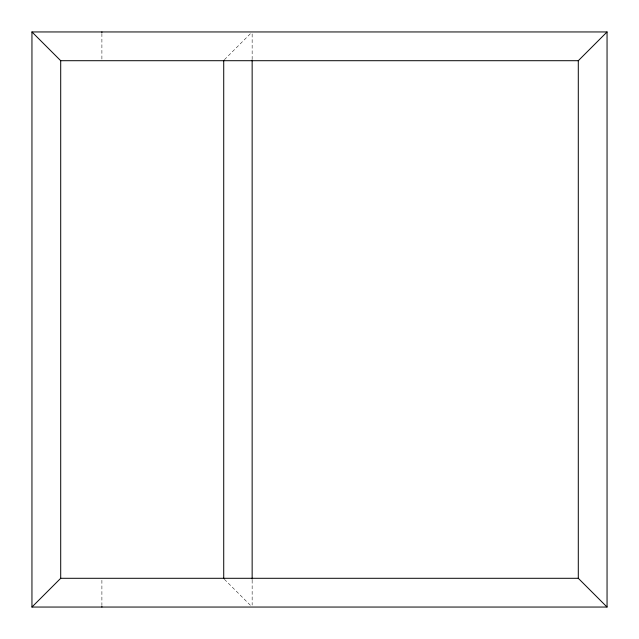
<?xml version="1.0" encoding="UTF-8"?>
<svg xmlns="http://www.w3.org/2000/svg" width="639" height="639" viewBox="0 0 639 639"><rect width="100%" height="100%" fill="white"/><g stroke="black" fill="none" stroke-linecap="round" stroke-linejoin="round"><path stroke-width="0.48" stroke-dasharray="3.19 2.4" d="M224.385 59.715L250.744 33.356M224.385 579.285L250.847 605.756M252.149 33.947L252.149 58.908M252.149 580.092L252.149 605.053M101.897 33.5L101.897 59.715M101.897 580.252L101.897 605.5"/><path stroke-width="0.96" d="M223.722 60.378L223.722 578.622M31.95 607.05L60.705 578.295L578.295 578.295L607.05 607.05L31.95 607.05L31.95 31.95L607.05 31.95L607.05 607.05M578.295 578.295L578.295 60.705L607.05 31.95M31.95 31.95L60.705 60.705L578.295 60.705M252.149 59.906L252.149 579.094M101.897 31.95L101.897 32.421M101.897 606.579L101.897 607.05M60.705 60.705L60.705 578.295"/></g></svg>
